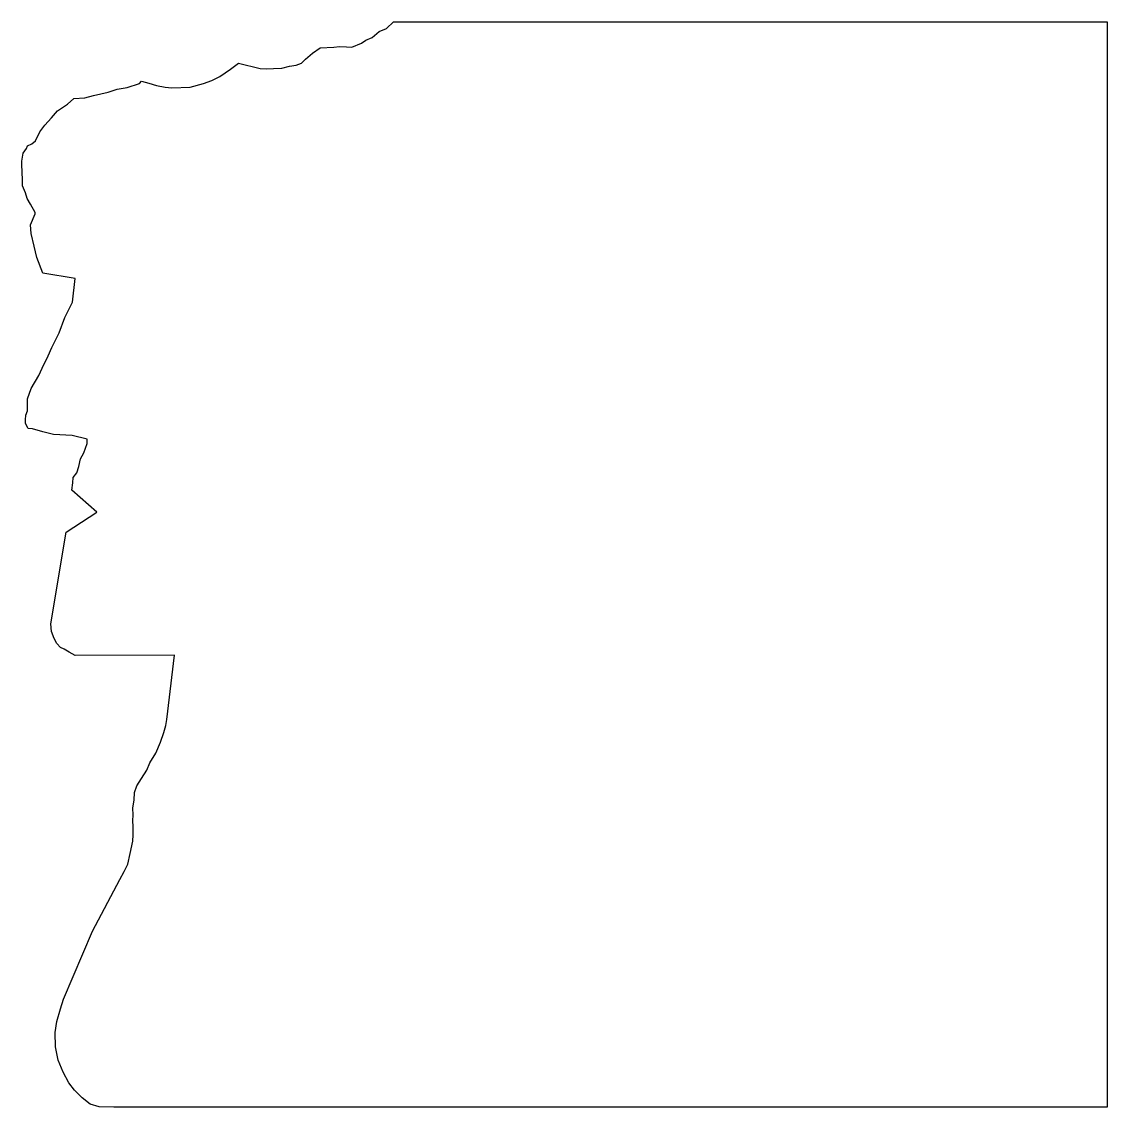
# Model space of a CAD drawing. Extents: x 0 to 100, y 0 to 100.
import ezdxf

# ---------------------------------------------------------------- set-up
doc = ezdxf.new("R2010")
doc.units = 0
doc.layers.get('0').update_dxf_attribs({"linetype": 'CONTINUOUS'})

msp = doc.modelspace()

# ---------------------------------------------------------------- linework, layer by layer
at = {"color": 7}
msp.add_lwpolyline([(8.500177, 0), (7.145154, 0.031), (6.3138, 0.27736), (5.574573, 0.86227), (4.866139, 1.57071), (4.342471, 2.24817), (3.819227, 3.23392), (3.357231, 4.34251), (3.110879, 5.57461), (3.079999, 6.89892), (3.233884, 7.91495), (3.572789, 9.05433), (3.850105, 9.94787), (6.529357, 16.23036), (9.023845, 20.97332), (9.424168, 21.71221), (9.763072, 22.38984), (9.97863, 23.37542), (10.225068, 24.5148), (10.255948, 25.1004), (10.255948, 25.83911), (10.225068, 26.42437), (10.255948, 26.91741), (10.225068, 27.59488), (10.348074, 28.30331), (10.378954, 29.01158), (10.594512, 29.59666), (11.025629, 30.27413), (11.518419, 31.04415), (11.79565, 31.72162), (12.350198, 32.61482), (12.781315, 33.63119), (13.089, 34.52439), (13.273764, 35.17106), (13.366314, 35.72518), (14.074663, 41.63866), (4.927896, 41.60766), (4.373263, 41.91526), (3.911352, 42.19258), (3.572788, 42.34706), (3.233883, 42.71625), (2.987361, 43.17833), (2.741008, 43.825), (2.679248, 44.53326), (4.096029, 52.97176), (6.929592, 54.81966), (4.619783, 56.85223), (4.712333, 57.53021), (4.742703, 58.02257), (5.081693, 58.45369), (5.266372, 59.03912), (5.420682, 59.74746), (5.728368, 60.27113), (6.036478, 61.13336), (6.036478, 61.5336), (4.650576, 61.87259), (2.925769, 61.96469), (1.94053, 62.21113), (0.985745, 62.48844), (0.584997, 62.51924), (0.462076, 62.73479), (0.338559, 63.01211), (0.338559, 63.3198), (0.369439, 63.75091), (0.523665, 64.15157), (0.523665, 65.26016), (0.862229, 66.21503), (1.570662, 67.41617), (1.878773, 68.09372), (2.432896, 69.23318), (2.7718, 70.00286), (3.449354, 71.32709), (3.972598, 72.74379), (4.681456, 74.16065), (4.927383, 76.34745), (1.940021, 76.83982), (1.385898, 78.28748), (1.139546, 79.33481), (0.862229, 80.50516), (0.800559, 81.27484), (1.231676, 82.29129), (1.231676, 82.4143), (0.800559, 83.1844), (0.492874, 83.70807), (0.338564, 84.23132), (0.061332, 84.8785), (0.061332, 85.34041), (0.030964, 86.23354), (0, 86.75679), (0, 87.15745), (0.123006, 87.89625), (0.431117, 88.32779), (0.523327, 88.5738), (0.923989, 88.75891), (1.262554, 89.03571), (1.662791, 89.86758), (2.124787, 90.48337), (2.741008, 91.16084), (3.295131, 91.77715), (4.219037, 92.39294), (4.804379, 92.91661), (5.820498, 92.97791), (6.621398, 93.19347), (7.976506, 93.50158), (8.80786, 93.77889), (9.700973, 93.93269), (10.840437, 94.30256), (11.025627, 94.51812), (11.703096, 94.33301), (12.411529, 94.11746), (13.212004, 93.96366), (13.8278, 93.90186), (15.521814, 93.96366), (16.753915, 94.30256), (17.523596, 94.57937), (18.262822, 94.94924), (19.217608, 95.62679), (19.956836, 96.18083), (21.958534, 95.68846), (22.543535, 95.65766), (23.190636, 95.68846), (23.960316, 95.71896), (24.668666, 95.90406), (25.284885, 95.99626), (25.777334, 96.18086), (26.147118, 96.55072), (26.793795, 97.10485), (27.502226, 97.59772), (28.764699, 97.65942), (29.288367, 97.72112), (29.904161, 97.69032), (30.397036, 97.65942), (31.290064, 98.02887), (31.690728, 98.3061), (32.27573, 98.55254), (32.922403, 99.107), (33.599873, 99.38389), (34.247061, 100.00011), (100, 100.00002), (100, 0)], close=True, dxfattribs=at)

doc.saveas('drawing.dxf')
